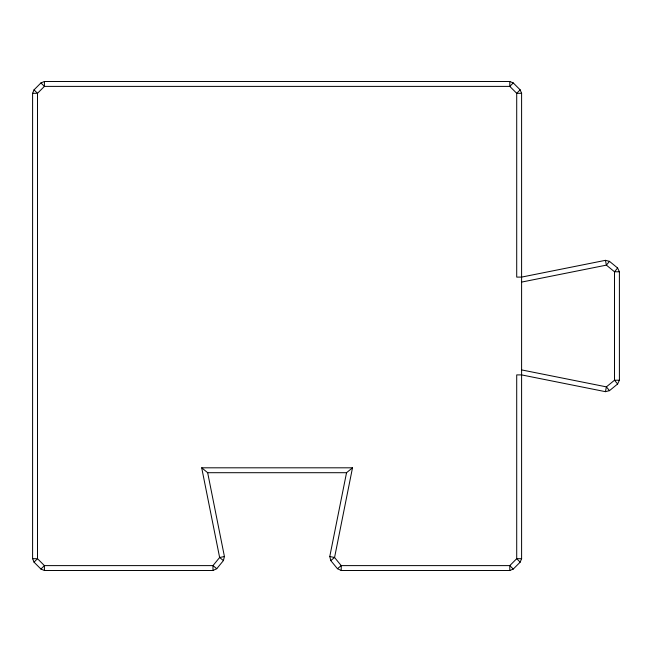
<?xml version="1.0" encoding="UTF-8"?>
<svg xmlns="http://www.w3.org/2000/svg" width="652" height="652" viewBox="0 0 652 652"><rect width="100%" height="100%" fill="white"/><g stroke="black" fill="none" stroke-linecap="round" stroke-linejoin="round"><path stroke-width="0.98" d="M330.784 560.59L329.773 556.531L346.538 472.7L352.504 467.81L334.566 557.493L330.784 560.59L337.443 568.707L341.224 570.5L509.791 570.5L513.254 569.066L520.166 562.154L521.6 558.691L521.6 93.309L520.166 89.846L513.254 82.934L509.791 81.5L44.409 81.5L40.946 82.934L34.034 89.846L32.6 93.309L32.6 558.691L34.034 562.154L40.946 569.066L44.409 570.5L212.976 570.5L216.757 568.707L223.416 560.59L224.427 556.531L207.662 472.7L201.696 467.81L219.634 557.493L223.416 560.59M337.443 568.707L341.224 565.61L509.791 565.61L516.71 558.691L516.71 374.9L521.6 374.9L605.431 391.665L606.393 386.872L614.51 380.214L619.4 380.214L619.4 271.786L617.607 268.005L609.49 261.346L605.431 260.335L521.6 277.1L516.71 277.1L516.71 93.309L509.791 86.39L44.409 86.39L37.49 93.309L37.49 558.691L44.409 565.61L212.976 565.61L216.757 568.707M605.431 391.665L609.49 390.654L617.607 383.995L619.4 380.214M609.49 261.346L606.393 265.128L521.6 282.088M617.607 268.005L614.51 271.786L614.51 380.214L617.607 383.995M34.034 562.154L37.49 558.691L32.6 558.691M513.254 82.934L509.791 86.39L509.791 81.5M40.946 569.066L44.409 565.61L44.409 570.5M520.166 89.846L516.71 93.309L521.6 93.309M224.427 556.531L219.634 557.493L212.976 565.61L212.976 570.5M32.6 93.309L37.49 93.309L34.034 89.846M619.4 271.786L614.51 271.786L606.393 265.128L605.431 260.335M201.696 467.81L352.504 467.81M207.662 472.7L346.538 472.7M521.6 558.691L516.71 558.691L520.166 562.154M521.6 369.912L606.393 386.872L609.49 390.654M329.773 556.531L334.566 557.493L341.224 565.61L341.224 570.5M40.946 82.934L44.409 86.39L44.409 81.5M513.254 569.066L509.791 565.61L509.791 570.5"/></g></svg>
